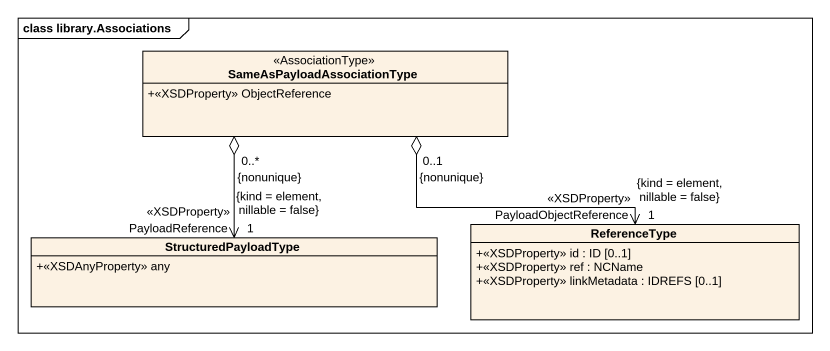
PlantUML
@startuml
mainframe class library.Associations
hide circle
hide empty members
skinparam classAttributeIconSize 0
class SameAsPayloadAssociationType <<AssociationType>> {
  +<<XSDProperty>> ObjectReference
}
class StructuredPayloadType {
  +<<XSDAnyProperty>> any
}
class ReferenceType {
  +<<XSDProperty>> id : ID [0..1]
  +<<XSDProperty>> ref : NCName
  +<<XSDProperty>> linkMetadata : IDREFS [0..1]
}
SameAsPayloadAssociationType "0..*\n{nonunique}" o--> "PayloadReference\n<<XSDProperty>>\n1\n{kind = element, nillable = false}" StructuredPayloadType
SameAsPayloadAssociationType "0..1\n{nonunique}" o-right-> "PayloadObjectReference\n<<XSDProperty>>\n1\n{kind = element, nillable = false}" ReferenceType
@enduml
